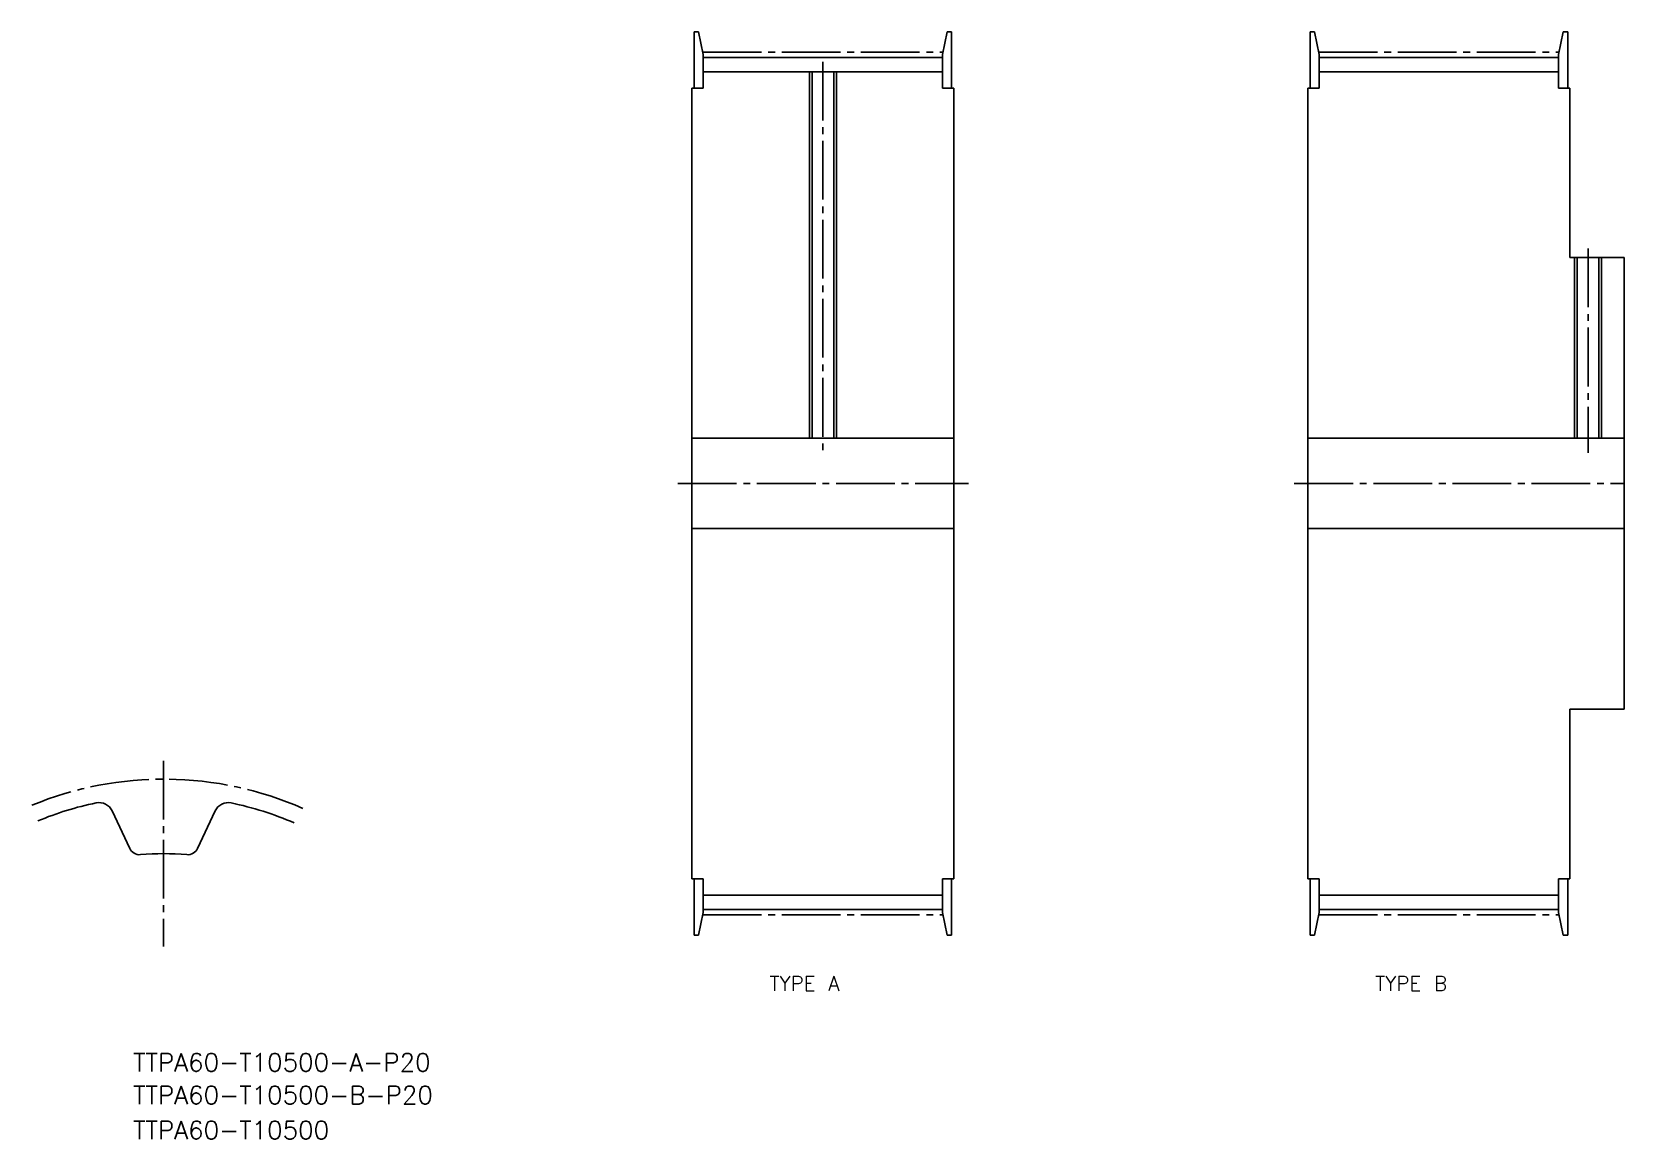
# Model space of a CAD drawing. Extents: x 29 to 381, y 168 to 413.
import ezdxf

# ---------------------------------------------------------------- set-up
doc = ezdxf.new("R2010")
doc.units = 0
doc.linetypes.add('CENTER', pattern=[17.5, 13, -1.5, 1.5, -1.5])
doc.layers.get('0').update_dxf_attribs({"linetype": 'CONTINUOUS'})
doc.layers.add('CENTER', color=1, linetype='CENTER')
doc.styles.get("Standard").update_dxf_attribs({"font": 'txt.shx', "bigfont": '@extfont2.shx'})

msp = doc.modelspace()

# ---------------------------------------------------------------- linework, layer by layer
at = {"color": 7, "linetype": 'CONTINUOUS'}
for p, q in [((175.28, 413.35), (175.28, 400.85)), ((175.28, 413.35), (176.28, 413.35)), ((176.28, 413.35), (177.28, 408.35)), ((231.28, 413.35), (230.28, 408.35)), ((232.28, 413.35), (231.28, 413.35)), ((232.28, 413.35), (232.28, 400.85)), ((311.62, 413.35), (311.62, 400.85)), ((311.62, 413.35), (312.62, 413.35)), ((312.62, 413.35), (313.62, 408.35)), ((367.62, 413.35), (366.62, 408.35)), ((368.62, 413.35), (367.62, 413.35)), ((368.62, 413.35), (368.62, 400.85)), ((177.28, 408.35), (177.28, 400.85)), ((177.28, 407.69), (230.28, 407.69)), ((230.28, 408.35), (230.28, 400.85)), ((313.62, 408.35), (313.62, 400.85)), ((313.62, 407.69), (366.62, 407.69)), ((366.62, 408.35), (366.62, 400.85)), ((177.28, 404.49), (230.28, 404.49)), ((201.38, 404.49), (201.38, 323.35)), ((206.18, 404.49), (206.18, 323.35)), ((313.62, 404.49), (366.62, 404.49)), ((174.78, 225.85), (174.78, 400.85)), ((174.78, 400.85), (175.28, 400.85)), ((175.28, 400.85), (177.28, 400.85)), ((232.28, 400.85), (230.28, 400.85)), ((232.28, 400.85), (232.78, 400.85)), ((232.78, 225.85), (232.78, 400.85)), ((311.12, 225.85), (311.12, 400.85)), ((311.12, 400.85), (311.62, 400.85)), ((311.62, 400.85), (313.62, 400.85)), ((368.62, 400.85), (366.62, 400.85)), ((368.62, 400.85), (369.12, 400.85)), ((369.12, 363.35), (369.12, 400.85)), ((369.12, 363.35), (381.12, 363.35)), ((370.72, 363.35), (370.72, 323.35)), ((375.52, 363.35), (375.52, 323.35)), ((381.12, 263.35), (381.12, 363.35)), ((174.78, 323.35), (232.78, 323.35)), ((311.12, 323.35), (381.12, 323.35)), ((174.78, 303.35), (232.78, 303.35)), ((311.12, 303.35), (381.12, 303.35)), ((369.12, 225.85), (369.12, 263.35)), ((369.12, 263.35), (381.12, 263.35)), ((46.48, 240.85), (50.35, 232.54)), ((69.27, 240.85), (65.39, 232.54)), ((174.78, 225.85), (175.28, 225.85)), ((175.28, 213.35), (175.28, 225.85)), ((175.28, 225.85), (177.28, 225.85)), ((177.28, 218.35), (177.28, 225.85)), ((230.28, 218.35), (230.28, 225.85)), ((232.28, 225.85), (230.28, 225.85)), ((232.28, 225.85), (232.78, 225.85)), ((232.28, 213.35), (232.28, 225.85)), ((311.12, 225.85), (311.62, 225.85)), ((311.62, 213.35), (311.62, 225.85)), ((311.62, 225.85), (313.62, 225.85)), ((313.62, 218.35), (313.62, 225.85)), ((366.62, 218.35), (366.62, 225.85)), ((368.62, 225.85), (366.62, 225.85)), ((368.62, 225.85), (369.12, 225.85)), ((368.62, 213.35), (368.62, 225.85)), ((177.28, 222.2), (230.28, 222.2)), ((313.62, 222.2), (366.62, 222.2)), ((177.28, 219), (230.28, 219)), ((313.62, 219), (366.62, 219)), ((176.28, 213.35), (177.28, 218.35)), ((231.28, 213.35), (230.28, 218.35)), ((312.62, 213.35), (313.62, 218.35)), ((367.62, 213.35), (366.62, 218.35)), ((175.28, 213.35), (176.28, 213.35)), ((232.28, 213.35), (231.28, 213.35)), ((311.62, 213.35), (312.62, 213.35)), ((368.62, 213.35), (367.62, 213.35))]:
    msp.add_line(p, q, dxfattribs=at)
at = {"color": 3, "linetype": 'CONTINUOUS'}
for p, q in [((200.78, 404.49), (200.78, 323.35)), ((206.78, 404.49), (206.78, 323.35)), ((370.12, 363.35), (370.12, 323.35)), ((376.12, 363.35), (376.12, 323.35))]:
    msp.add_line(p, q, dxfattribs=at)
at = {"color": 7, "linetype": 'CONTINUOUS'}
for centre, radius, start, end in [((57.87, 171.49), 72.7, 101.8695, 112.4966), ((43.58, 239.5), 3.2, 25, 101.8695), ((72.17, 239.5), 3.2, 78.1305, 155), ((57.87, 171.49), 72.7, 66.577, 78.1305), ((52.53, 233.56), 2.4, 205, 274.9213), ((57.87, 171.49), 59.9, 85.0787, 94.9213), ((63.22, 233.56), 2.4, 265.0787, 335)]:
    msp.add_arc(centre, radius, start, end, dxfattribs=at)
at = {"layer": 'CENTER'}
for p, q in [((177.18, 408.84), (230.28, 408.84)), ((313.52, 408.84), (366.62, 408.84)), ((203.78, 406.71), (203.78, 320.13)), ((373.12, 365.35), (373.12, 320.13)), ((171.69, 313.35), (236, 313.35)), ((308.12, 313.35), (381.12, 313.35)), ((177.18, 217.85), (230.38, 217.85)), ((313.52, 217.85), (366.72, 217.85))]:
    msp.add_line(p, q, dxfattribs=at)
at = {"layer": 'CENTER', "color": 1, "linetype": 'CENTER'}
msp.add_line((57.87, 251.96), (57.87, 210.82), dxfattribs=at)
msp.add_arc((57.87, 171.49), 76.4, 66.2136, 112.4493, dxfattribs=at)

# ---------------------------------------------------------------- texts
at = {"color": 7, "linetype": 'CONTINUOUS'}
for s, p in [('TYPE A', (191.96, 201.04)), ('TYPE B', (326.01, 201.04))]:
    msp.add_text(s, height=3.2, dxfattribs=at).set_placement(p)
for s, p in [('TTPA60-T10500-A-P20', (51.12, 183.18)), ('TTPA60-T10500-B-P20', (51.12, 175.94)), ('TTPA60-T10500', (51.12, 168.18))]:
    msp.add_text(s, height=4).set_placement(p)

doc.saveas('drawing.dxf')
